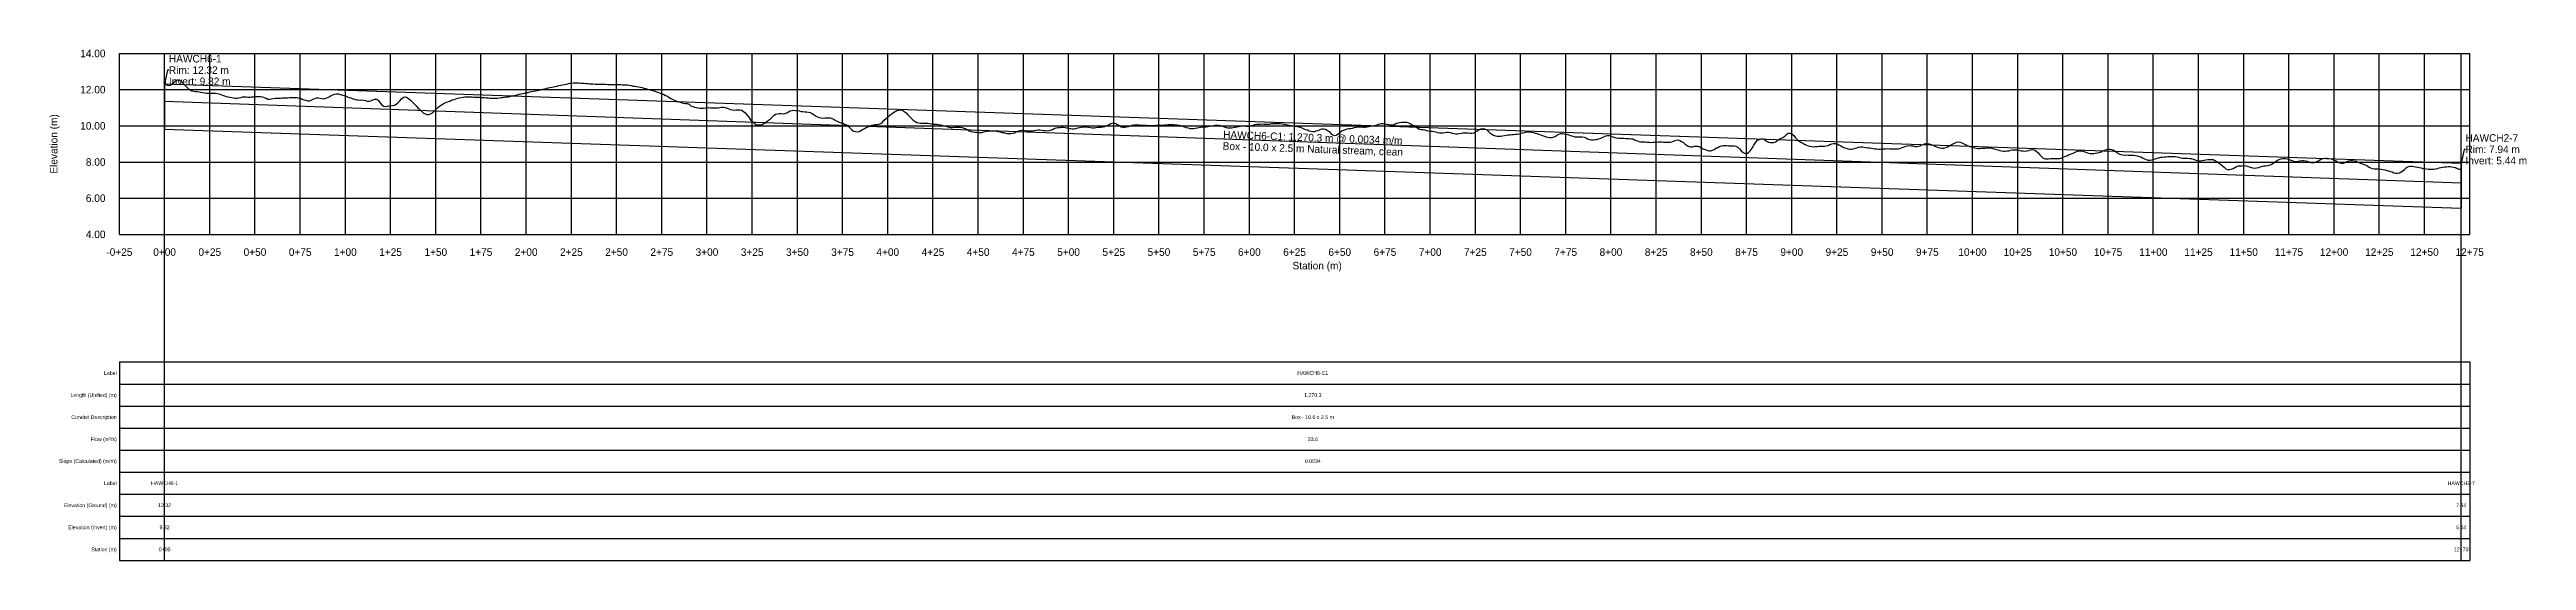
# Model space of a CAD drawing. Extents: x -64 to 1306, y -140 to 142.
import ezdxf
from ezdxf.enums import TextEntityAlignment as Align

# ---------------------------------------------------------------- set-up
doc = ezdxf.new("R2010")
doc.units = 0
for name, color, linetype in [('Annotation', 7, 'Continuous'), ('Annotation_Table', 254, 'Continuous'), ('Crown', 7, 'Continuous'), ('Grid', 254, 'Continuous'), ('Grid_Text', 7, 'Continuous'), ('Ground_Elevation', 3, 'Continuous'), ('Hydraulic_Grade', 5, 'Continuous'), ('Invert', 7, 'Continuous'), ('Structure', 7, 'Continuous')]:
    doc.layers.add(name, color=color, linetype=linetype)

msp = doc.modelspace()

# ---------------------------------------------------------------- linework, layer by layer
at = {"layer": 'Annotation', "color": 0}
for points in [[(0, 123.2), (-0.2, 124.2), (0.6, 124)], [(1270.3, 79.4), (1270.1, 80.4), (1270.8, 80.2)]]:
    msp.add_lwpolyline(points, close=True, dxfattribs=at)
for points in [[(2.4, 130.8), (1.7, 130.8), (0, 123.2)], [(1272.7, 87), (1272, 87), (1270.3, 79.4)]]:
    msp.add_lwpolyline(points, dxfattribs=at)
at = {"layer": 'Annotation_Table', "color": 254}
for points in [[(0, -140.2), (0, 140)], [(1270.3, -140.2), (1270.3, 140)], [(-25, -30.5), (1275, -30.5)], [(-25, -30.5), (-25, -140.2)], [(1275, -30.5), (1275, -140.2)], [(-25, -42.7), (1275, -42.7)], [(-25, -54.9), (1275, -54.9)], [(-25, -67.1), (1275, -67.1)], [(-25, -79.2), (1275, -79.2)], [(-25, -91.4), (1275, -91.4)], [(-25, -103.6), (1275, -103.6)], [(-25, -115.8), (1275, -115.8)], [(-25, -128), (1275, -128)], [(-25, -140.2), (1275, -140.2)]]:
    msp.add_lwpolyline(points, dxfattribs=at)
at = {"layer": 'Crown', "color": 0}
for points in [[(0, 123.2), (0, 123.2)], [(0, 123.2), (1270.3, 79.4)], [(1270.3, 79.4), (1270.3, 79.4)]]:
    msp.add_lwpolyline(points, dxfattribs=at)
at = {"layer": 'Grid', "color": 254}
for points in [[(-25, 140), (1275, 140)], [(-25, 40), (-25, 140)], [(0, 40), (0, 140)], [(25, 40), (25, 140)], [(50, 40), (50, 140)], [(75, 40), (75, 140)], [(100, 40), (100, 140)], [(125, 40), (125, 140)], [(150, 40), (150, 140)], [(175, 40), (175, 140)], [(200, 40), (200, 140)], [(225, 40), (225, 140)], [(250, 40), (250, 140)], [(275, 40), (275, 140)], [(300, 40), (300, 140)], [(325, 40), (325, 140)], [(350, 40), (350, 140)], [(375, 40), (375, 140)], [(400, 40), (400, 140)], [(425, 40), (425, 140)], [(450, 40), (450, 140)], [(475, 40), (475, 140)], [(500, 40), (500, 140)], [(525, 40), (525, 140)], [(550, 40), (550, 140)], [(575, 40), (575, 140)], [(600, 40), (600, 140)], [(625, 40), (625, 140)], [(650, 40), (650, 140)], [(675, 40), (675, 140)], [(700, 40), (700, 140)], [(725, 40), (725, 140)], [(750, 40), (750, 140)], [(775, 40), (775, 140)], [(800, 40), (800, 140)], [(825, 40), (825, 140)], [(850, 40), (850, 140)], [(875, 40), (875, 140)], [(900, 40), (900, 140)], [(925, 40), (925, 140)], [(950, 40), (950, 140)], [(975, 40), (975, 140)], [(1000, 40), (1000, 140)], [(1025, 40), (1025, 140)], [(1050, 40), (1050, 140)], [(1075, 40), (1075, 140)], [(1100, 40), (1100, 140)], [(1125, 40), (1125, 140)], [(1150, 40), (1150, 140)], [(1175, 40), (1175, 140)], [(1200, 40), (1200, 140)], [(1225, 40), (1225, 140)], [(1250, 40), (1250, 140)], [(1275, 40), (1275, 140)], [(-25, 120), (1275, 120)], [(-25, 100), (1275, 100)], [(-25, 80), (1275, 80)], [(-25, 60), (1275, 60)], [(-25, 40), (1275, 40)]]:
    msp.add_lwpolyline(points, dxfattribs=at)
at = {"layer": 'Ground_Elevation', "color": 3}
msp.add_lwpolyline([(0.1, 123), (1.1, 122.7), (2.1, 122.2), (3.1, 122.5), (4.1, 123.2), (5.1, 124), (6.1, 124.9), (7.1, 125.5), (8.1, 125.4), (9.1, 124.6), (10.1, 123.5), (11.1, 122.6), (12.1, 121.6), (13.1, 120.7), (14.1, 119.9), (15.1, 119.4), (16.1, 119.1), (17.1, 119), (18.1, 118.9), (19.1, 118.8), (20.1, 118.6), (21.1, 118.4), (22.1, 118.2), (23.1, 118.1), (24.1, 118.1), (25.1, 118.1), (26.1, 118.1), (27.1, 118.1), (28.1, 118.1), (29.1, 117.9), (30.1, 117.7), (31.1, 117.3), (32.1, 117), (33.1, 116.6), (34.1, 116.3), (35.1, 116.1), (36.1, 115.8), (37.1, 115.6), (38.1, 115.4), (39.1, 115.3), (40.1, 115.3), (41.1, 115.5), (42.1, 115.7), (43.1, 116), (44.1, 116.1), (45.1, 116.1), (46.1, 115.9), (47.1, 115.9), (48.1, 116), (49.1, 116.1), (50.1, 116.3), (51.1, 116.3), (52.1, 116.3), (53.1, 116.3), (54.1, 116.1), (55.1, 115.7), (56.1, 115.2), (57.1, 114.8), (58.1, 114.8), (59.1, 114.9), (60.1, 115.1), (61.1, 115.2), (62.1, 115.2), (63.1, 115.3), (64.1, 115.3), (65.1, 115.4), (66.1, 115.4), (67.1, 115.5), (68.1, 115.5), (69.1, 115.6), (70.1, 115.6), (71.1, 115.6), (72.1, 115.6), (73.1, 115.6), (74.1, 115.5), (75.1, 115.2), (76.1, 114.8), (77.1, 114.4), (78.1, 114.1), (79.1, 113.8), (80.1, 113.9), (81.1, 114.2), (82.1, 114.7), (83.1, 115.1), (84.1, 115.4), (85.1, 115.4), (86.1, 115.2), (87.1, 115.1), (88.1, 115), (89.1, 115.2), (90.1, 115.6), (91.1, 116.1), (92.1, 116.7), (93.1, 117.2), (94.1, 117.5), (95.1, 117.6), (96.1, 117.6), (97.1, 117.4), (98.1, 117.2), (99.1, 116.8), (100.1, 116.5), (101.1, 116.1), (102.1, 115.7), (103.1, 115.4), (104.1, 115), (105.1, 114.7), (106.1, 114.4), (107.1, 114.3), (108.1, 114.2), (109.1, 114.3), (110.1, 114.2), (111.1, 114), (112.1, 113.7), (113.1, 113.7), (114.1, 113.9), (115.1, 114.4), (116.1, 114.7), (117.1, 114.8), (118.1, 114.1), (119.1, 112.9), (120.1, 111.6), (121.1, 110.9), (122.1, 110.7), (123.1, 110.8), (124.1, 111), (125.1, 111.1), (126.1, 111.3), (127.1, 111.5), (128.1, 112), (129.1, 112.8), (130.1, 113.9), (131.1, 114.9), (132.1, 115.8), (133.1, 116.1), (134.1, 115.7), (135.1, 115), (136.1, 114.1), (137.1, 113.1), (138.1, 112.1), (139.1, 111), (140.1, 110), (141.1, 109), (142.1, 108.1), (143.1, 107.2), (144.1, 106.6), (145.1, 106.3), (146.1, 106.3), (147.1, 106.6), (148.1, 107.2), (149.1, 108.1), (150.1, 109), (151.1, 110.1), (152.1, 110.9), (153.1, 111.6), (154.1, 112.2), (155.1, 112.7), (156.1, 113.1), (157.1, 113.5), (158.1, 113.9), (159.1, 114.3), (160.1, 114.6), (161.1, 115), (162.1, 115.2), (163.1, 115.5), (164.1, 115.7), (165.1, 115.9), (166.1, 116), (167.1, 116.1), (168.1, 116.1), (169.1, 116), (170.1, 116), (171.1, 115.9), (172.1, 115.9), (173.1, 115.8), (174.1, 115.8), (175.1, 115.7), (176.1, 115.7), (177.1, 115.7), (178.1, 115.5), (179.1, 115.4), (180.1, 115.3), (181.1, 115.3), (182.1, 115.3), (183.1, 115.3), (184.1, 115.3), (185.1, 115.4), (186.1, 115.6), (187.1, 115.7), (188.1, 115.8), (189.1, 116), (190.1, 116.1), (191.1, 116.3), (192.1, 116.6), (193.1, 116.8), (194.1, 117), (195.1, 117.2), (196.1, 117.5), (197.1, 117.7), (198.1, 117.9), (199.1, 118.1), (200.1, 118.4), (201.1, 118.5), (202.1, 118.7), (203.1, 118.9), (204.1, 119.1), (205.1, 119.3), (206.1, 119.5), (207.1, 119.8), (208.1, 120), (209.1, 120.2), (210.1, 120.5), (211.1, 120.7), (212.1, 121), (213.1, 121.2), (214.1, 121.4), (215.1, 121.6), (216.1, 121.8), (217.1, 122), (218.1, 122.3), (219.1, 122.5), (220.1, 122.6), (221.1, 122.8), (222.1, 123), (223.1, 123.3), (224.1, 123.5), (225.1, 123.6), (226.1, 123.7), (227.1, 123.8), (228.1, 123.7), (229.1, 123.7), (230.1, 123.6), (231.1, 123.6), (232.1, 123.5), (233.1, 123.4), (234.1, 123.4), (235.1, 123.3), (236.1, 123.2), (237.1, 123.2), (238.1, 123.1), (239.1, 123.1), (240.1, 123.1), (241.1, 123.1), (242.1, 123.1), (243.1, 123.1), (244.1, 123), (245.1, 122.9), (246.1, 122.9), (247.1, 122.9), (248.1, 122.8), (249.1, 122.8), (250.1, 122.8), (251.1, 122.8), (252.1, 122.8), (253.1, 122.7), (254.1, 122.7), (255.1, 122.7), (256.1, 122.7), (257.1, 122.4), (258.1, 122.2), (259.1, 122), (260.1, 121.9), (261.1, 121.8), (262.1, 121.6), (263.1, 121.4), (264.1, 121.1), (265.1, 120.9), (266.1, 120.6), (267.1, 120.3), (268.1, 120.1), (269.1, 119.8), (270.1, 119.5), (271.1, 119.2), (272.1, 118.8), (273.1, 118.5), (274.1, 118.1), (275.1, 117.8), (276.1, 117.3), (277.1, 116.8), (278.1, 116.4), (279.1, 115.7), (280.1, 115.1), (281.1, 114.6), (282.1, 114.1), (283.1, 113.7), (284.1, 113.4), (285.1, 113.1), (286.1, 112.8), (287.1, 112.6), (288.1, 112.4), (289.1, 112.3), (290.1, 111.9), (291.1, 111.1), (292.1, 110.7), (293.1, 110.3), (294.1, 110.1), (295.1, 109.9), (296.1, 109.8), (297.1, 109.8), (298.1, 109.8), (299.1, 109.9), (300.1, 110), (301.1, 110.1), (302.1, 110), (303.1, 109.9), (304.1, 109.9), (305.1, 110), (306.1, 110), (307.1, 110.2), (308.1, 110.3), (309.1, 110.4), (310.1, 110.2), (311.1, 109.8), (312.1, 109.4), (313.1, 109), (314.1, 108.8), (315.1, 108.7), (316.1, 108.8), (317.1, 108.8), (318.1, 108.9), (319.1, 108.6), (320.1, 108.1), (321.1, 107.2), (322.1, 106), (323.1, 104.7), (324.1, 103.4), (325.1, 102.3), (326.1, 101.5), (327.1, 100.8), (328.1, 100.5), (329.1, 100.5), (330.1, 100.6), (331.1, 101.1), (332.1, 101.7), (333.1, 102.4), (334.1, 103.1), (335.1, 103.9), (336.1, 104.8), (337.1, 105.8), (338.1, 106.4), (339.1, 106.7), (340.1, 106.8), (341.1, 106.8), (342.1, 106.7), (343.1, 106.9), (344.1, 107.2), (345.1, 107.8), (346.1, 108.2), (347.1, 108.5), (348.1, 108.6), (349.1, 108.5), (350.1, 108.4), (351.1, 108.2), (352.1, 108), (353.1, 107.9), (354.1, 107.8), (355.1, 107.7), (356.1, 107.6), (357.1, 107.3), (358.1, 106.8), (359.1, 106.2), (360.1, 105.6), (361.1, 105), (362.1, 104.6), (363.1, 104.4), (364.1, 104.3), (365.1, 104.4), (366.1, 104.5), (367.1, 104.5), (368.1, 104.4), (369.1, 104.1), (370.1, 103.6), (371.1, 103), (372.1, 102.5), (373.1, 102), (374.1, 101.7), (375.1, 101.4), (376.1, 101), (377.1, 100.5), (378.1, 99.8), (379.1, 98.8), (380.1, 97.8), (381.1, 97.1), (382.1, 96.8), (383.1, 96.7), (384.1, 96.9), (385.1, 97.4), (386.1, 98), (387.1, 98.6), (388.1, 99), (389.1, 99.5), (390.1, 99.9), (391.1, 100.4), (392.1, 100.6), (393.1, 100.7), (394.1, 100.7), (395.1, 100.9), (396.1, 101.3), (397.1, 102.1), (398.1, 103.1), (399.1, 104.1), (400.1, 105), (401.1, 105.9), (402.1, 106.7), (403.1, 107.4), (404.1, 108), (405.1, 108.4), (406.1, 108.7), (407.1, 108.8), (408.1, 108.6), (409.1, 107.9), (410.1, 107.1), (411.1, 106.1), (412.1, 105.1), (413.1, 104.1), (414.1, 103.2), (415.1, 102.4), (416.1, 101.9), (417.1, 101.7), (418.1, 101.5), (419.1, 101.5), (420.1, 101.5), (421.1, 101.5), (422.1, 101.4), (423.1, 101.2), (424.1, 101.1), (425.1, 101), (426.1, 100.9), (427.1, 100.9), (428.1, 100.8), (429.1, 100.6), (430.1, 100.3), (431.1, 100), (432.1, 99.8), (433.1, 99.5), (434.1, 99.2), (435.1, 99), (436.1, 99.1), (437.1, 99.2), (438.1, 99.2), (439.1, 99.2), (440.1, 99.2), (441.1, 99), (442.1, 98.7), (443.1, 98.3), (444.1, 97.8), (445.1, 97.3), (446.1, 96.9), (447.1, 96.6), (448.1, 96.5), (449.1, 96.5), (450.1, 96.4), (451.1, 96.4), (452.1, 96.4), (453.1, 96.6), (454.1, 96.8), (455.1, 97), (456.1, 97.2), (457.1, 97.3), (458.1, 97.3), (459.1, 97.2), (460.1, 97.1), (461.1, 96.8), (462.1, 96.6), (463.1, 96.4), (464.1, 96.3), (465.1, 96), (466.1, 95.8), (467.1, 95.8), (468.1, 95.8), (469.1, 96), (470.1, 96.2), (471.1, 96.6), (472.1, 97), (473.1, 97.4), (474.1, 97.6), (475.1, 97.6), (476.1, 97.4), (477.1, 97.3), (478.1, 97.3), (479.1, 97.3), (480.1, 97.3), (481.1, 97.4), (482.1, 97.6), (483.1, 97.7), (484.1, 97.7), (485.1, 97.6), (486.1, 97.5), (487.1, 97.4), (488.1, 97.3), (489.1, 97.4), (490.1, 97.6), (491.1, 98), (492.1, 98.5), (493.1, 98.8), (494.1, 99), (495.1, 99.1), (496.1, 99.2), (497.1, 99.2), (498.1, 99.1), (499.1, 98.9), (500.1, 98.6), (501.1, 98.5), (502.1, 98.4), (503.1, 98.4), (504.1, 98.6), (505.1, 98.8), (506.1, 99), (507.1, 99.2), (508.1, 99.4), (509.1, 99.4), (510.1, 99.4), (511.1, 99.3), (512.1, 99), (513.1, 98.9), (514.1, 98.9), (515.1, 99), (516.1, 99.2), (517.1, 99.2), (518.1, 99.3), (519.1, 99.5), (520.1, 99.7), (521.1, 100.2), (522.1, 100.6), (523.1, 101.1), (524.1, 101.5), (525.1, 101.6), (526.1, 101.3), (527.1, 100.8), (528.1, 100.1), (529.1, 99.5), (530.1, 99.3), (531.1, 99.2), (532.1, 99.4), (533.1, 99.6), (534.1, 100), (535.1, 100.3), (536.1, 100.5), (537.1, 100.6), (538.1, 100.7), (539.1, 100.5), (540.1, 100.4), (541.1, 100.3), (542.1, 100.3), (543.1, 100.3), (544.1, 100.2), (545.1, 100.2), (546.1, 100.2), (547.1, 100.2), (548.1, 100.3), (549.1, 100.3), (550.1, 100.3), (551.1, 100.3), (552.1, 100.4), (553.1, 100.5), (554.1, 100.6), (555.1, 100.7), (556.1, 100.7), (557.1, 100.7), (558.1, 100.7), (559.1, 100.6), (560.1, 100.5), (561.1, 100.3), (562.1, 100.1), (563.1, 99.8), (564.1, 99.5), (565.1, 99.1), (566.1, 98.8), (567.1, 98.6), (568.1, 98.5), (569.1, 98.6), (570.1, 98.7), (571.1, 98.9), (572.1, 99.1), (573.1, 99.3), (574.1, 99.4), (575.1, 99.5), (576.1, 99.5), (577.1, 99.6), (578.1, 99.8), (579.1, 100), (580.1, 100.2), (581.1, 100.4), (582.1, 100.5), (583.1, 100.4), (584.1, 100.1), (585.1, 99.8), (586.1, 99.4), (587.1, 99.1), (588.1, 98.9), (589.1, 98.9), (590.1, 98.9), (591.1, 99.1), (592.1, 99.2), (593.1, 99.4), (594.1, 99.6), (595.1, 99.8), (596.1, 100), (597.1, 100), (598.1, 99.9), (599.1, 99.8), (600.1, 99.8), (601.1, 100.1), (602.1, 100.4), (603.1, 100.7), (604.1, 100.9), (605.1, 101), (606.1, 101), (607.1, 101.1), (608.1, 101), (609.1, 100.9), (610.1, 101), (611.1, 101), (612.1, 101.2), (613.1, 101.2), (614.1, 101.2), (615.1, 101.2), (616.1, 101.2), (617.1, 101.2), (618.1, 101.1), (619.1, 100.9), (620.1, 100.7), (621.1, 100.5), (622.1, 100.3), (623.1, 100.2), (624.1, 100), (625.1, 99.9), (626.1, 99.8), (627.1, 99.5), (628.1, 99.2), (629.1, 98.8), (630.1, 98.4), (631.1, 98), (632.1, 97.7), (633.1, 97.3), (634.1, 97.1), (635.1, 96.9), (636.1, 96.9), (637.1, 97.2), (638.1, 97.5), (639.1, 98), (640.1, 98.4), (641.1, 98.4), (642.1, 98.2), (643.1, 97.6), (644.1, 96.8), (645.1, 95.7), (646.1, 95), (647.1, 94.7), (648.1, 94.9), (649.1, 95.6), (650.1, 96.4), (651.1, 97.2), (652.1, 97.6), (653.1, 98), (654.1, 98.3), (655.1, 98.5), (656.1, 98.6), (657.1, 98.7), (658.1, 99), (659.1, 99.3), (660.1, 99.5), (661.1, 99.5), (662.1, 99.4), (663.1, 99.3), (664.1, 99.3), (665.1, 99.4), (666.1, 99.6), (667.1, 99.8), (668.1, 100), (669.1, 100.2), (670.1, 100.4), (671.1, 100.8), (672.1, 101.1), (673.1, 101.2), (674.1, 101.2), (675.1, 101.1), (676.1, 101), (677.1, 100.8), (678.1, 100.6), (679.1, 100.6), (680.1, 100.7), (681.1, 101.2), (682.1, 101.6), (683.1, 101.9), (684.1, 102), (685.1, 102.1), (686.1, 102.1), (687.1, 102), (688.1, 101.6), (689.1, 101.1), (690.1, 100.6), (691.1, 100.1), (692.1, 99.5), (693.1, 98.7), (694.1, 98.2), (695.1, 97.9), (696.1, 97.9), (697.1, 97.8), (698.1, 97.5), (699.1, 97.2), (700.1, 97.1), (701.1, 97), (702.1, 96.8), (703.1, 96.6), (704.1, 96.3), (705.1, 96.2), (706.1, 96.2), (707.1, 96.2), (708.1, 96.3), (709.1, 96.5), (710.1, 96.5), (711.1, 96.3), (712.1, 96), (713.1, 95.7), (714.1, 95.6), (715.1, 95.6), (716.1, 95.7), (717.1, 95.9), (718.1, 96.1), (719.1, 96.2), (720.1, 96.2), (721.1, 96.1), (722.1, 96), (723.1, 96), (724.1, 96.2), (725.1, 96.6), (726.1, 97.2), (727.1, 97.9), (728.1, 98.4), (729.1, 98.6), (730.1, 98.4), (731.1, 97.9), (732.1, 97), (733.1, 96.2), (734.1, 95.4), (735.1, 94.9), (736.1, 94.5), (737.1, 94.3), (738.1, 94.2), (739.1, 94.3), (740.1, 94.4), (741.1, 94.6), (742.1, 94.8), (743.1, 95), (744.1, 95.1), (745.1, 95.2), (746.1, 95.2), (747.1, 95.3), (748.1, 95.4), (749.1, 95.5), (750.1, 95.7), (751.1, 96.1), (752.1, 96.4), (753.1, 96.6), (754.1, 96.7), (755.1, 96.7), (756.1, 96.5), (757.1, 96.3), (758.1, 96), (759.1, 95.7), (760.1, 95.3), (761.1, 95), (762.1, 94.6), (763.1, 94.3), (764.1, 93.9), (765.1, 93.7), (766.1, 93.5), (767.1, 93.5), (768.1, 93.7), (769.1, 94.1), (770.1, 94.8), (771.1, 95.4), (772.1, 95.7), (773.1, 95.7), (774.1, 95.6), (775.1, 95.4), (776.1, 95.2), (777.1, 94.9), (778.1, 94.5), (779.1, 94.2), (780.1, 94), (781.1, 93.9), (782.1, 93.9), (783.1, 93.9), (784.1, 93.9), (785.1, 93.8), (786.1, 93.3), (787.1, 92.8), (788.1, 92.5), (789.1, 92.3), (790.1, 92.3), (791.1, 92.4), (792.1, 92.5), (793.1, 92.8), (794.1, 93), (795.1, 93.5), (796.1, 93.9), (797.1, 94.4), (798.1, 94.7), (799.1, 94.7), (800.1, 94.3), (801.1, 93.9), (802.1, 93.6), (803.1, 93.3), (804.1, 93.2), (805.1, 93.1), (806.1, 93.1), (807.1, 93.1), (808.1, 93), (809.1, 93), (810.1, 93), (811.1, 92.9), (812.1, 92.8), (813.1, 92.3), (814.1, 91.8), (815.1, 91.5), (816.1, 91.2), (817.1, 91.1), (818.1, 91.1), (819.1, 91.1), (820.1, 91), (821.1, 90.9), (822.1, 90.8), (823.1, 90.9), (824.1, 90.9), (825.1, 91), (826.1, 91.1), (827.1, 91.2), (828.1, 91.1), (829.1, 91), (830.1, 90.9), (831.1, 90.9), (832.1, 90.9), (833.1, 91), (834.1, 91.3), (835.1, 91.7), (836.1, 92), (837.1, 92.2), (838.1, 91.9), (839.1, 91.4), (840.1, 90.7), (841.1, 89.9), (842.1, 89.2), (843.1, 88.6), (844.1, 88.4), (845.1, 88.4), (846.1, 88.7), (847.1, 88.8), (848.1, 88.8), (849.1, 88.4), (850.1, 87.8), (851.1, 87.3), (852.1, 86.9), (853.1, 86.5), (854.1, 86.1), (855.1, 86.1), (856.1, 86.5), (857.1, 87), (858.1, 87.6), (859.1, 88.1), (860.1, 88.6), (861.1, 89), (862.1, 89.1), (863.1, 89.1), (864.1, 89.1), (865.1, 89), (866.1, 89), (867.1, 89), (868.1, 89), (869.1, 88.8), (870.1, 88.2), (871.1, 87.2), (872.1, 86.2), (873.1, 85.3), (874.1, 84.8), (875.1, 84.7), (876.1, 85.2), (877.1, 86.1), (878.1, 87.6), (879.1, 89.4), (880.1, 91), (881.1, 92), (882.1, 92.4), (883.1, 92.8), (884.1, 92.9), (885.1, 92.3), (886.1, 91.5), (887.1, 90.9), (888.1, 90.7), (889.1, 90.7), (890.1, 90.7), (891.1, 91.1), (892.1, 91.8), (893.1, 92.6), (894.1, 93.1), (895.1, 93.6), (896.1, 94.3), (897.1, 95.2), (898.1, 95.9), (899.1, 96), (900.1, 95.5), (901.1, 94.6), (902.1, 93.4), (903.1, 92.3), (904.1, 91.5), (905.1, 90.9), (906.1, 90.4), (907.1, 89.9), (908.1, 89.3), (909.1, 89), (910.1, 88.7), (911.1, 88.5), (912.1, 88.4), (913.1, 88.5), (914.1, 88.6), (915.1, 88.7), (916.1, 88.8), (917.1, 88.8), (918.1, 88.8), (919.1, 88.9), (920.1, 89.2), (921.1, 89.7), (922.1, 90.1), (923.1, 90.3), (924.1, 90.3), (925.1, 90), (926.1, 89.5), (927.1, 88.9), (928.1, 88.4), (929.1, 87.9), (930.1, 87.6), (931.1, 87.3), (932.1, 87.1), (933.1, 87.1), (934.1, 87.3), (935.1, 87.6), (936.1, 87.9), (937.1, 88.2), (938.1, 88.3), (939.1, 88.3), (940.1, 88.2), (941.1, 88), (942.1, 87.9), (943.1, 87.8), (944.1, 87.7), (945.1, 87.5), (946.1, 87.3), (947.1, 87.2), (948.1, 87.1), (949.1, 87.1), (950.1, 87.2), (951.1, 87.2), (952.1, 87.3), (953.1, 87.4), (954.1, 87.3), (955.1, 87.3), (956.1, 87.2), (957.1, 87.2), (958.1, 87.2), (959.1, 87.3), (960.1, 87.7), (961.1, 88), (962.1, 88.4), (963.1, 88.8), (964.1, 89), (965.1, 89.1), (966.1, 89), (967.1, 88.9), (968.1, 88.6), (969.1, 88.5), (970.1, 88.7), (971.1, 89), (972.1, 89.5), (973.1, 89.9), (974.1, 90.2), (975.1, 90.3), (976.1, 90.1), (977.1, 89.7), (978.1, 89.3), (979.1, 88.8), (980.1, 88.4), (981.1, 88.1), (982.1, 87.8), (983.1, 87.7), (984.1, 87.7), (985.1, 88), (986.1, 88.4), (987.1, 88.9), (988.1, 89.5), (989.1, 90.1), (990.1, 90.5), (991.1, 90.9), (992.1, 91.1), (993.1, 90.9), (994.1, 90.6), (995.1, 90.1), (996.1, 89.7), (997.1, 89.2), (998.1, 88.8), (999.1, 88.4), (1000.1, 88.1), (1001.1, 87.8), (1002.1, 87.6), (1003.1, 87.5), (1004.1, 87.5), (1005.1, 87.6), (1006.1, 87.6), (1007.1, 87.7), (1008.1, 87.9), (1009.1, 87.9), (1010.1, 87.8), (1011.1, 87.5), (1012.1, 87.2), (1013.1, 86.9), (1014.1, 86.7), (1015.1, 86.4), (1016.1, 86.2), (1017.1, 86), (1018.1, 86), (1019.1, 86.1), (1020.1, 86.2), (1021.1, 86.5), (1022.1, 86.7), (1023.1, 86.8), (1024.1, 86.8), (1025.1, 86.7), (1026.1, 86.4), (1027.1, 86.2), (1028.1, 86.1), (1029.1, 86), (1030.1, 86.2), (1031.1, 86.4), (1032.1, 86.7), (1033.1, 86.9), (1034.1, 86.8), (1035.1, 86.2), (1036.1, 85.3), (1037.1, 84.1), (1038.1, 83), (1039.1, 82.2), (1040.1, 81.7), (1041.1, 81.7), (1042.1, 81.8), (1043.1, 82), (1044.1, 82), (1045.1, 82), (1046.1, 81.9), (1047.1, 81.9), (1048.1, 82), (1049.1, 82.2), (1050.1, 82.6), (1051.1, 83), (1052.1, 83.5), (1053.1, 83.9), (1054.1, 84.3), (1055.1, 84.7), (1056.1, 85.1), (1057.1, 85.6), (1058.1, 86), (1059.1, 86.2), (1060.1, 86.2), (1061.1, 86), (1062.1, 85.7), (1063.1, 85.3), (1064.1, 84.9), (1065.1, 84.7), (1066.1, 84.7), (1067.1, 84.7), (1068.1, 84.9), (1069.1, 85.1), (1070.1, 85.3), (1071.1, 85.7), (1072.1, 86.1), (1073.1, 86.6), (1074.1, 87), (1075.1, 87.1), (1076.1, 87.1), (1077.1, 86.9), (1078.1, 86.5), (1079.1, 85.8), (1080.1, 85.1), (1081.1, 84.5), (1082.1, 84.1), (1083.1, 83.9), (1084.1, 83.8), (1085.1, 83.9), (1086.1, 83.8), (1087.1, 83.8), (1088.1, 83.8), (1089.1, 83.8), (1090.1, 83.6), (1091.1, 83.4), (1092.1, 83.1), (1093.1, 82.8), (1094.1, 82.3), (1095.1, 81.8), (1096.1, 81.3), (1097.1, 81.1), (1098.1, 81.1), (1099.1, 81.2), (1100.1, 81.4), (1101.1, 81.8), (1102.1, 82.1), (1103.1, 82.4), (1104.1, 82.6), (1105.1, 82.7), (1106.1, 82.8), (1107.1, 82.9), (1108.1, 83), (1109.1, 83.1), (1110.1, 83.1), (1111.1, 83.1), (1112.1, 83), (1113.1, 82.9), (1114.1, 82.7), (1115.1, 82.4), (1116.1, 82.2), (1117.1, 82.1), (1118.1, 82.1), (1119.1, 82.1), (1120.1, 82), (1121.1, 81.9), (1122.1, 81.6), (1123.1, 81.2), (1124.1, 80.9), (1125.1, 80.7), (1126.1, 80.7), (1127.1, 80.8), (1128.1, 81), (1129.1, 81.2), (1130.1, 81.3), (1131.1, 81.4), (1132.1, 81.4), (1133.1, 81.3), (1134.1, 80.8), (1135.1, 80.2), (1136.1, 79.6), (1137.1, 78.8), (1138.1, 78), (1139.1, 77.1), (1140.1, 76.3), (1141.1, 75.8), (1142.1, 75.8), (1143.1, 76), (1144.1, 76.4), (1145.1, 77), (1146.1, 77.5), (1147.1, 77.8), (1148.1, 77.8), (1149.1, 77.9), (1150.1, 78), (1151.1, 77.9), (1152.1, 77.7), (1153.1, 77.3), (1154.1, 77), (1155.1, 76.8), (1156.1, 76.6), (1157.1, 76.7), (1158.1, 76.9), (1159.1, 77.3), (1160.1, 77.6), (1161.1, 77.8), (1162.1, 77.9), (1163.1, 78.1), (1164.1, 78.2), (1165.1, 78.7), (1166.1, 79.2), (1167.1, 80), (1168.1, 80.6), (1169.1, 81.2), (1170.1, 81.6), (1171.1, 81.9), (1172.1, 82), (1173.1, 82), (1174.1, 81.7), (1175.1, 81.4), (1176.1, 81), (1177.1, 80.6), (1178.1, 80.3), (1179.1, 80.2), (1180.1, 80.4), (1181.1, 80.7), (1182.1, 80.9), (1183.1, 80.9), (1184.1, 80.6), (1185.1, 80.4), (1186.1, 80.1), (1187.1, 79.7), (1188.1, 79.5), (1189.1, 79.7), (1190.1, 80.1), (1191.1, 80.7), (1192.1, 81.2), (1193.1, 81.7), (1194.1, 82), (1195.1, 82.1), (1196.1, 82.1), (1197.1, 82), (1198.1, 81.8), (1199.1, 81.5), (1200.1, 81.1), (1201.1, 80.6), (1202.1, 80), (1203.1, 79.5), (1204.1, 79.3), (1205.1, 79.4), (1206.1, 79.8), (1207.1, 80.3), (1208.1, 80.7), (1209.1, 80.9), (1210.1, 80.9), (1211.1, 80.7), (1212.1, 80.4), (1213.1, 80), (1214.1, 79.6), (1215.1, 79.2), (1216.1, 78.9), (1217.1, 78.5), (1218.1, 78), (1219.1, 77.4), (1220.1, 76.8), (1221.1, 76.4), (1222.1, 76.2), (1223.1, 76.2), (1224.1, 76.2), (1225.1, 76.2), (1226.1, 76.1), (1227.1, 75.9), (1228.1, 75.7), (1229.1, 75.4), (1230.1, 75.2), (1231.1, 74.8), (1232.1, 74.5), (1233.1, 74.1), (1234.1, 73.9), (1235.1, 73.8), (1236.1, 74.1), (1237.1, 74.6), (1238.1, 75.2), (1239.1, 76.1), (1240.1, 76.9), (1241.1, 77.5), (1242.1, 77.7), (1243.1, 77.7), (1244.1, 77.5), (1245.1, 77.4), (1246.1, 77.1), (1247.1, 76.9), (1248.1, 76.7), (1249.1, 76.5), (1250.1, 76.4), (1251.1, 76.2), (1252.1, 76.1), (1253.1, 76), (1254.1, 76), (1255.1, 76), (1256.1, 76.2), (1257.1, 76.4), (1258.1, 76.7), (1259.1, 77), (1260.1, 77.2), (1261.1, 77.3), (1262.1, 77.4), (1263.1, 77.5), (1264.1, 77.5), (1265.1, 77.4), (1266.1, 77.2), (1267.1, 77), (1268.1, 76.5), (1269.1, 76), (1270.3, 76)], dxfattribs=at)
at = {"layer": 'Hydraulic_Grade', "color": 5}
for points in [[(0, 113.6), (1270.3, 68.4)], [(1270.3, 68.4), (1270.3, 68.4), (1270.3, 68.4)]]:
    msp.add_lwpolyline(points, dxfattribs=at)
at = {"layer": 'Invert', "color": 0}
for points in [[(0, 98.2), (0, 98.2)], [(0, 98.2), (1270.3, 54.4)], [(1270.3, 54.4), (1270.3, 54.4)]]:
    msp.add_lwpolyline(points, dxfattribs=at)
at = {"layer": 'Structure', "color": 0}
for points in [[(0, 123.2), (0, 98.2)], [(0, 123.2), (0, 98.2)], [(1270.3, 79.4), (1270.3, 54.4)], [(1270.3, 79.4), (1270.3, 54.4)]]:
    msp.add_lwpolyline(points, dxfattribs=at)

# ---------------------------------------------------------------- texts
at = {"layer": 'Annotation', "color": 0}
for s, height, p in [('HAWCH6-1', 4.17, (2.4, 137.1)), ('Rim: 12.32 m', 4.167, (2.4, 130.8)), ('Invert: 9.82 m', 4.167, (2.4, 124.6)), ('HAWCH2-7', 4.17, (1272.7, 93.3)), ('Rim: 7.94 m', 4.167, (1272.7, 87)), ('Invert: 5.44 m', 4.167, (1272.7, 80.8))]:
    msp.add_text(s, height=height, dxfattribs=at).set_placement(p, align=Align.MIDDLE_LEFT)
for s, p in [('HAWCH6-C1: 1,270.3 m @ 0.0034 m/m', (635.1, 93.5)), ('Box - 10.0 x 2.5 m Natural stream, clean', (635.1, 87.2))]:
    msp.add_text(s, height=4.167, rotation=358.0256, dxfattribs=at).set_placement(p, align=Align.MIDDLE_CENTER)
at = {"layer": 'Annotation_Table', "color": 0}
for s, height, p in [('Label', 2.08, (-26.5, -36.6)), ('Length (Unified) (m)', 2.083, (-26.5, -48.8)), ('Conduit Description', 2.083, (-26.5, -61)), ('Flow (m³/s)', 2.083, (-26.5, -73.2)), ('Slope (Calculated) (m/m)', 2.083, (-26.5, -85.3)), ('Elevation (Ground) (m)', 2.083, (-26.5, -109.7)), ('Label', 2.08, (-26.5, -97.5)), ('Elevation (Invert) (m)', 2.083, (-26.5, -121.9)), ('Station (m)', 2.083, (-26.5, -134.1))]:
    msp.add_text(s, height=height, dxfattribs=at).set_placement(p, align=Align.MIDDLE_RIGHT)
for s, height, p in [('HAWCH6-C1', 2.08, (635.1, -36.6)), ('1,270.3', 2.08, (635.1, -48.8)), ('Box - 10.0 x 2.5 m', 2.083, (635.1, -61)), ('33.6', 2.08, (635.1, -73.2)), ('0.0034', 2.08, (635.1, -85.3)), ('HAWCH6-1', 2.08, (0, -97.5)), ('12.32', 2.08, (0, -109.7)), ('HAWCH2-7', 2.08, (1270.3, -97.5)), ('7.94', 2.08, (1270.3, -109.7)), ('9.82', 2.08, (0, -121.9)), ('5.44', 2.08, (1270.3, -121.9)), ('0+00', 2.08, (0, -134.1)), ('12+70', 2.08, (1270.3, -134.1))]:
    msp.add_text(s, height=height, dxfattribs=at).set_placement(p, align=Align.MIDDLE_CENTER)
at = {"layer": 'Grid_Text', "color": 0}
for s, p in [('14.00', (-32.7, 140)), ('12.00', (-32.7, 120)), ('10.00', (-32.7, 100)), ('8.00', (-32.7, 80)), ('6.00', (-32.7, 60)), ('4.00', (-32.7, 40))]:
    msp.add_text(s, height=4.17, dxfattribs=at).set_placement(p, align=Align.MIDDLE_RIGHT)
msp.add_text('Elevation (m)', height=4.167, rotation=90, dxfattribs=at).set_placement((-58, 90), align=Align.BOTTOM_CENTER)
for s, height, p in [('-0+25', 4.17, (-25, 32.3)), ('0+00', 4.17, (0, 32.3)), ('0+25', 4.17, (25, 32.3)), ('0+50', 4.17, (50, 32.3)), ('0+75', 4.17, (75, 32.3)), ('1+00', 4.17, (100, 32.3)), ('1+25', 4.17, (125, 32.3)), ('1+50', 4.17, (150, 32.3)), ('1+75', 4.17, (175, 32.3)), ('2+00', 4.17, (200, 32.3)), ('2+25', 4.17, (225, 32.3)), ('2+50', 4.17, (250, 32.3)), ('2+75', 4.17, (275, 32.3)), ('3+00', 4.17, (300, 32.3)), ('3+25', 4.17, (325, 32.3)), ('3+50', 4.17, (350, 32.3)), ('3+75', 4.17, (375, 32.3)), ('4+00', 4.17, (400, 32.3)), ('4+25', 4.17, (425, 32.3)), ('4+50', 4.17, (450, 32.3)), ('4+75', 4.17, (475, 32.3)), ('5+00', 4.17, (500, 32.3)), ('5+25', 4.17, (525, 32.3)), ('5+50', 4.17, (550, 32.3)), ('5+75', 4.17, (575, 32.3)), ('6+00', 4.17, (600, 32.3)), ('6+25', 4.17, (625, 32.3)), ('6+50', 4.17, (650, 32.3)), ('6+75', 4.17, (675, 32.3)), ('7+00', 4.17, (700, 32.3)), ('7+25', 4.17, (725, 32.3)), ('7+50', 4.17, (750, 32.3)), ('7+75', 4.17, (775, 32.3)), ('8+00', 4.17, (800, 32.3)), ('8+25', 4.17, (825, 32.3)), ('8+50', 4.17, (850, 32.3)), ('8+75', 4.17, (875, 32.3)), ('9+00', 4.17, (900, 32.3)), ('9+25', 4.17, (925, 32.3)), ('9+50', 4.17, (950, 32.3)), ('9+75', 4.17, (975, 32.3)), ('10+00', 4.17, (1000, 32.3)), ('10+25', 4.17, (1025, 32.3)), ('10+50', 4.17, (1050, 32.3)), ('10+75', 4.17, (1075, 32.3)), ('11+00', 4.17, (1100, 32.3)), ('11+25', 4.17, (1125, 32.3)), ('11+50', 4.17, (1150, 32.3)), ('11+75', 4.17, (1175, 32.3)), ('12+00', 4.17, (1200, 32.3)), ('12+25', 4.17, (1225, 32.3)), ('12+50', 4.17, (1250, 32.3)), ('12+75', 4.17, (1275, 32.3)), ('Station (m)', 4.167, (637.5, 24.8))]:
    msp.add_text(s, height=height, dxfattribs=at).set_placement(p, align=Align.TOP_CENTER)

doc.saveas('drawing.dxf')
